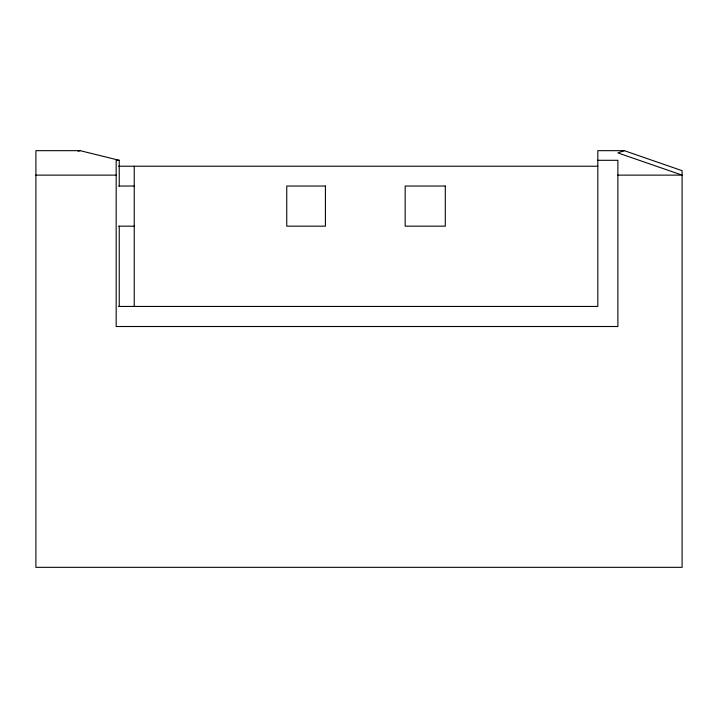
<?xml version="1.0" encoding="UTF-8"?>
<svg xmlns="http://www.w3.org/2000/svg" width="718" height="718" viewBox="0 0 718 718"><rect width="100%" height="100%" fill="white"/><g stroke="black" fill="none" stroke-linecap="round" stroke-linejoin="round"><path stroke-width="1.08" d="M119.242 186.034L119.242 160.302L80.183 150.672L35.9 150.672L35.9 567.328L682.1 567.328L682.1 170.678L624.301 150.672L617.884 152.898L682.1 175.129L617.884 175.129M78.082 151.202L80.183 150.672M624.301 150.672L597.816 150.672L597.816 306.442L118.578 306.442M119.242 160.302L116.172 160.302L116.172 326.51L617.884 326.51L617.884 160.302L597.816 160.302M118.578 166.226L597.816 166.235M35.9 175.129L116.172 175.129M118.623 186.034L134.239 186.034M118.623 226.17L134.239 226.17M134.239 166.235L134.239 306.442M119.242 226.17L119.242 306.442M325.416 186.034L286.751 186.034L286.751 226.17L325.416 226.17L325.416 186.034M445.295 186.034L405.158 186.034L405.158 226.17L445.295 226.17L445.295 186.034"/></g></svg>
